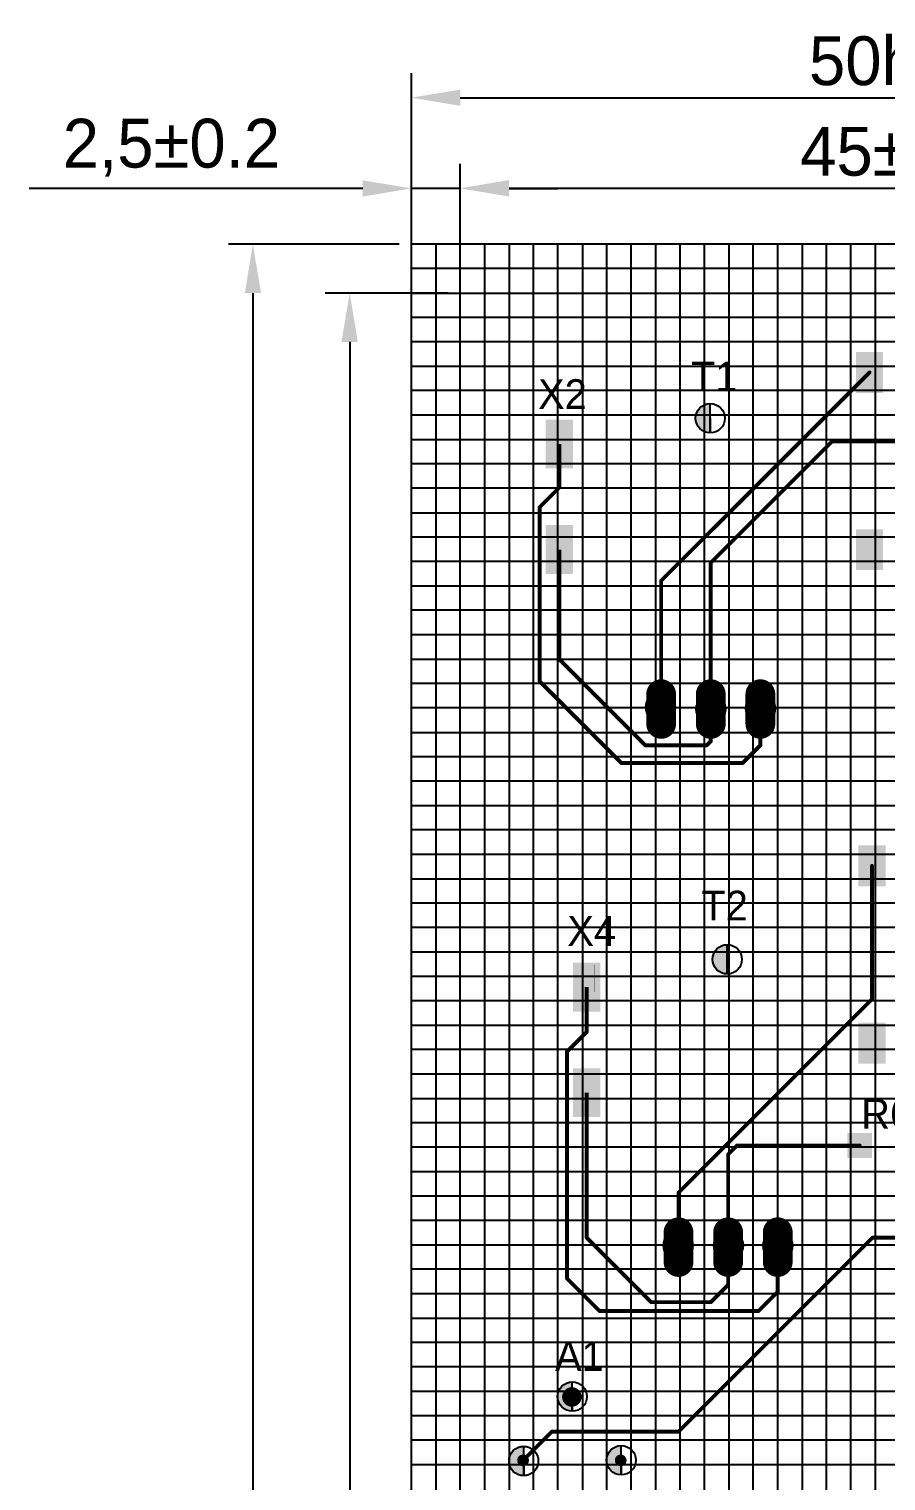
# Model space of a CAD drawing. Header units: millimetres. Extents: x 40 to 3761, y -469 to 920.
# Drawn here: x 1839.2 to 1883, y 406.4 to 480.8 of the extents above; entities that cross this region are included whole.
import ezdxf

# ---------------------------------------------------------------- set-up
doc = ezdxf.new("R2010")
doc.units = ezdxf.units.MM
doc.layers.get('Defpoints').update_dxf_attribs({"color": 5})
for name, color, linetype in [('3-размеры', 6, 'Continuous'), ('Mechanical4', 56, 'Continuous'), ('TopLayer', 1, 'Continuous'), ('TopOverlay', 2, 'Continuous'), ('Слой1', 7, 'Continuous')]:
    doc.layers.add(name, color=color, linetype=linetype)
doc.dimstyles.new('ISO-25', dxfattribs={"dimtxt": 2.5, "dimasz": 2.5, "dimexe": 1.25, "dimexo": 0.625, "dimtad": 1, "dimtxsty": 'Standard', "dimcen": 2.5, "dimadec": 0, "dimazin": 0, "dimtfac": 1, "dimtmove": 0, "dimatfit": 3, "dimfxl": 1, "dimarcsym": 0})

# ---------------------------------------------------------------- blocks, each defined once
blk = doc.blocks.new('*U36')
for p, q in [((-1.25, -75), (-1.25, 75)), ((0, -75), (0, 75)), ((1.25, 75), (1.25, -75))]:
    blk.add_line(p, q)
blk = doc.blocks.new('*U37')
at = {"color": 0, "linetype": 'ByBlock', "lineweight": -2, "transparency": 16777216}
for p in [(22.5, 0), (26.25, 0), (30, 0), (33.75, 0), (37.5, 0), (41.25, 0), (45, 0)]:
    blk.add_blockref('*U36', p, dxfattribs=at)
blk = doc.blocks.new('*U38')
for p, q in [((-25, 1.25), (25, 1.25)), ((-25, 0), (25, 0)), ((25, -1.25), (-25, -1.25))]:
    blk.add_line(p, q)
blk = doc.blocks.new('*U39')
at = {"color": 0, "linetype": 'ByBlock', "lineweight": -2, "transparency": 16777216}
for p in [(0, 0), (0, -3.75), (0, -7.5), (0, -11.25), (0, -15), (0, -18.75), (0, -22.5), (0, -26.25), (0, -30), (0, -33.75), (0, -37.5), (0, -41.25), (0, -45), (0, -48.75), (0, -52.5), (0, -56.25), (0, -60)]:
    blk.add_blockref('*U38', p, dxfattribs=at)
blk = doc.blocks.new('*D50')
at = {"layer": '3-размеры', "color": 0, "lineweight": -2, "transparency": 16777216}
for p, q in [((1858.739, 470.384), (1858.739, 478.514)), ((1908.739, 470.384), (1908.739, 478.514)), ((1861.239, 477.264), (1906.239, 477.264))]:
    blk.add_line(p, q, dxfattribs=at)
at = {"layer": '3-размеры', "color": 0, "transparency": 16777216}
for points in [[(1861.239, 477.681), (1861.239, 476.848), (1858.739, 477.264)], [(1906.239, 477.681), (1906.239, 476.848), (1908.739, 477.264)]]:
    blk.add_solid(points, dxfattribs=at)
at = {"layer": 'Defpoints', "color": 0, "transparency": 16777216}
for p in [(1908.739, 477.264), (1858.739, 469.759), (1908.739, 469.759)]:
    blk.add_point(p, dxfattribs=at)
at = {"layer": '3-размеры', "color": 0, "transparency": 16777216, "insert": (1883.739, 479.139), "char_height": 2.5, "width": 3.75, "attachment_point": 5}
blk.add_mtext('50h12', dxfattribs=at)
blk = doc.blocks.new('*D51')
at = {"layer": '3-размеры', "color": 0, "lineweight": -2, "transparency": 16777216}
for p, q in [((1861.239, 467.884), (1861.239, 473.878)), ((1906.239, 467.884), (1906.239, 473.878)), ((1863.739, 472.628), (1903.739, 472.628))]:
    blk.add_line(p, q, dxfattribs=at)
at = {"layer": '3-размеры', "color": 0, "transparency": 16777216}
for points in [[(1863.739, 473.045), (1863.739, 472.212), (1861.239, 472.628)], [(1903.739, 473.045), (1903.739, 472.212), (1906.239, 472.628)]]:
    blk.add_solid(points, dxfattribs=at)
at = {"layer": 'Defpoints', "color": 0, "transparency": 16777216}
for p in [(1906.239, 472.628), (1861.239, 467.259), (1906.239, 467.259)]:
    blk.add_point(p, dxfattribs=at)
at = {"layer": '3-размеры', "color": 0, "transparency": 16777216, "insert": (1883.739, 474.503), "char_height": 2.5, "width": 4.16667, "attachment_point": 5}
blk.add_mtext('45%%P0.2', dxfattribs=at)
blk = doc.blocks.new('*D52')
at = {"layer": '3-размеры', "color": 0, "lineweight": -2, "transparency": 16777216}
for p, q in [((1858.739, 467.884), (1858.739, 473.868)), ((1861.239, 467.884), (1861.239, 473.868)), ((1856.239, 472.618), (1839.156, 472.618)), ((1861.239, 472.618), (1858.739, 472.618)), ((1863.739, 472.618), (1866.239, 472.618))]:
    blk.add_line(p, q, dxfattribs=at)
at = {"layer": '3-размеры', "color": 0, "transparency": 16777216}
for points in [[(1856.239, 473.034), (1856.239, 472.201), (1858.739, 472.618)], [(1863.739, 473.034), (1863.739, 472.201), (1861.239, 472.618)]]:
    blk.add_solid(points, dxfattribs=at)
at = {"layer": 'Defpoints', "color": 0, "transparency": 16777216}
for p in [(1858.739, 472.618), (1858.739, 467.259), (1861.239, 467.259)]:
    blk.add_point(p, dxfattribs=at)
at = {"layer": '3-размеры', "color": 0, "transparency": 16777216, "insert": (1846.447, 474.701), "char_height": 2.5, "attachment_point": 5}
blk.add_mtext('2,5%%P0.2', dxfattribs=at)
blk = doc.blocks.new('*D54')
at = {"layer": '3-размеры', "color": 0, "lineweight": -2, "transparency": 16777216}
for p, q in [((1858.114, 469.759), (1849.368, 469.759)), ((1850.618, 467.259), (1850.618, 322.259)), ((1858.114, 319.759), (1849.368, 319.759))]:
    blk.add_line(p, q, dxfattribs=at)
at = {"layer": '3-размеры', "color": 0, "transparency": 16777216}
for points in [[(1850.201, 467.259), (1851.034, 467.259), (1850.618, 469.759)], [(1850.201, 322.259), (1851.034, 322.259), (1850.618, 319.759)]]:
    blk.add_solid(points, dxfattribs=at)
at = {"layer": 'Defpoints', "color": 0, "transparency": 16777216}
for p in [(1858.739, 469.759), (1850.618, 319.759), (1858.739, 319.759)]:
    blk.add_point(p, dxfattribs=at)
at = {"layer": '3-размеры', "color": 0, "transparency": 16777216, "insert": (1848.743, 394.759), "char_height": 2.5, "attachment_point": 5, "rotation": 90}
blk.add_mtext('150h12', dxfattribs=at)
blk = doc.blocks.new('*D48')
at = {"layer": '3-размеры', "color": 0, "lineweight": -2, "transparency": 16777216}
for p, q in [((1860.614, 467.259), (1854.323, 467.259)), ((1855.573, 464.759), (1855.573, 324.776)), ((1860.616, 322.276), (1854.323, 322.276))]:
    blk.add_line(p, q, dxfattribs=at)
at = {"layer": '3-размеры', "color": 0, "transparency": 16777216}
for points in [[(1855.156, 464.759), (1855.99, 464.759), (1855.573, 467.259)], [(1855.156, 324.776), (1855.99, 324.776), (1855.573, 322.276)]]:
    blk.add_solid(points, dxfattribs=at)
at = {"layer": 'Defpoints', "color": 0, "transparency": 16777216}
for p in [(1861.239, 467.259), (1855.573, 322.276), (1861.241, 322.276)]:
    blk.add_point(p, dxfattribs=at)
at = {"layer": '3-размеры', "color": 0, "transparency": 16777216, "insert": (1853.698, 394.768), "char_height": 2.5, "attachment_point": 5, "rotation": 90}
blk.add_mtext('145%%P0.2', dxfattribs=at)

msp = doc.modelspace()

# ---------------------------------------------------------------- hatches: boundary and pattern name
h = msp.add_hatch(color=256)
h.dxf.hatch_style = 1
h.paths.add_polyline_path([(1874.034, 461.594, 0.414214), (1873.284, 460.844, 0.414214), (1874.034, 460.094), (1874.034, 460.844)])
h = msp.add_hatch(color=256)
h.dxf.hatch_style = 1
h.paths.add_polyline_path([(1871.485, 446.792, 0.414214), (1870.735, 446.042, 0.414214), (1871.485, 445.292), (1871.485, 446.042)])
h = msp.add_hatch(color=256)
h.dxf.hatch_style = 1
h.paths.add_polyline_path([(1874.067, 446.691, 0.414214), (1873.317, 445.941, 0.414214), (1874.067, 445.191), (1874.067, 445.941)])
h = msp.add_hatch(color=256)
h.dxf.hatch_style = 1
h.paths.add_polyline_path([(1876.616, 446.725, 0.414214), (1875.866, 445.975, 0.414214), (1876.616, 445.225), (1876.616, 445.975)])
h = msp.add_hatch(color=256)
h.dxf.hatch_style = 1
h.paths.add_polyline_path([(1874.907, 433.883, 0.414214), (1874.157, 433.133, 0.414214), (1874.907, 432.383), (1874.907, 433.133)])
h = msp.add_hatch(color=256)
h.dxf.hatch_style = 1
h.paths.add_polyline_path([(1872.392, 419.23, 0.414214), (1871.642, 418.48, 0.414214), (1872.392, 417.73), (1872.392, 418.48)])
h = msp.add_hatch(color=256)
h.dxf.hatch_style = 1
h.paths.add_polyline_path([(1874.965, 419.23, 0.414214), (1874.215, 418.48, 0.414214), (1874.965, 417.73), (1874.965, 418.48)])
h = msp.add_hatch(color=256)
h.dxf.hatch_style = 1
h.paths.add_polyline_path([(1877.502, 419.217, 0.414214), (1876.752, 418.467, 0.414214), (1877.502, 417.717), (1877.502, 418.467)])
h = msp.add_hatch(color=256)
h.dxf.hatch_style = 1
h.paths.add_polyline_path([(1866.973, 411.488, 0.414214), (1866.223, 410.738, 0.414214), (1866.973, 409.988), (1866.973, 410.738)])
h = msp.add_hatch(color=256)
h.dxf.hatch_style = 1
h.paths.add_polyline_path([(1864.483, 408.189, 0.414214), (1863.733, 407.439, 0.414214), (1864.483, 406.689), (1864.483, 407.439)])
h = msp.add_hatch(color=256)
h.dxf.hatch_style = 1
h.paths.add_polyline_path([(1869.481, 408.227, 0.414214), (1868.731, 407.477, 0.414214), (1869.481, 406.727), (1869.481, 407.477)])

# ---------------------------------------------------------------- linework, layer by layer
msp.add_line((1858.739, 319.759), (1858.739, 469.759))
at = {"layer": 'Mechanical4'}
for points in [[(1877.111, 460.938, -1), (1877.111, 460.938, -1)], [(1877.111, 460.938, -1), (1877.111, 460.938, -1)], [(1877.111, 460.938, -1), (1877.111, 460.938, -1)], [(1877.111, 460.938, -1), (1877.111, 460.938, -1)], [(1878, 433.379, -1), (1878, 433.379, -1)], [(1878, 433.379, -1), (1878, 433.379, -1)], [(1878, 433.379, -1), (1878, 433.379, -1)], [(1878, 433.379, -1), (1878, 433.379, -1)]]:
    msp.add_lwpolyline(points, format="xyb", close=True, dxfattribs=at)
at = {"layer": 'Mechanical4', "const_width": 0.01}
for points in [[(1865.916, 453.262), (1865.916, 454.076)], [(1865.916, 453.262), (1865.916, 454.076)], [(1866.716, 453.272), (1866.716, 454.076)], [(1866.716, 453.272), (1866.716, 454.076)], [(1867.313, 431.459), (1867.313, 432.859)], [(1867.313, 431.459), (1867.313, 432.859)], [(1868.113, 431.459), (1868.113, 432.859)], [(1868.113, 431.459), (1868.113, 432.859)], [(1868.113, 432.759), (1867.313, 432.759)], [(1868.113, 432.759), (1867.313, 432.759)]]:
    msp.add_lwpolyline(points, dxfattribs=at)
at = {"layer": 'Mechanical4', "const_width": 0.005}
for points in [[(1867.316, 432.859, -1), (1867.311, 432.859, -1)], [(1867.316, 432.859, -1), (1867.311, 432.859, -1)], [(1868.116, 432.859, -1), (1868.111, 432.859, -1)], [(1868.116, 432.859, -1), (1868.111, 432.859, -1)], [(1867.316, 432.759, -1), (1867.311, 432.759, -1)], [(1867.316, 432.759, -1), (1867.311, 432.759, -1)], [(1868.116, 432.759, -1), (1868.111, 432.759, -1)], [(1868.116, 432.759, -1), (1868.111, 432.759, -1)]]:
    msp.add_lwpolyline(points, format="xyb", close=True, dxfattribs=at)
at = {"layer": 'TopLayer'}
for points, const_width in [([(1882.191, 463.192), (1871.523, 452.524)], 0.2), ([(1866.316, 457.306), (1866.316, 459.522)], 0.2), ([(1880.286, 459.668), (1874.063, 453.445)], 0.2), ([(1890.7, 459.668), (1880.286, 459.668)], 0.2), ([(1866.316, 457.306), (1865.3, 456.29)], 0.2), ([(1865.3, 447.375), (1865.3, 456.29)], 0.2), ([(1866.316, 448.492), (1866.316, 454.122)], 0.2), ([(1874.063, 445.952), (1874.063, 453.445)], 0.2), ([(1871.523, 445.952), (1871.523, 452.524)], 0.2), ([(1870.711, 444.098), (1866.316, 448.492)], 0.2), ([(1869.491, 443.184), (1865.3, 447.375)], 0.2), ([(1871.523, 446.714), (1871.523, 445.19)], 1.524), ([(1874.063, 446.714), (1874.063, 445.19)], 1.524), ([(1876.603, 446.714), (1876.603, 445.19)], 1.524), ([(1874.063, 444.301), (1874.063, 445.952)], 0.2), ([(1876.603, 444.098), (1876.603, 445.952)], 0.2), ([(1873.86, 444.098), (1870.711, 444.098)], 0.2), ([(1874.063, 444.301), (1873.86, 444.098)], 0.2), ([(1876.603, 444.098), (1875.689, 443.184)], 0.2), ([(1875.689, 443.184), (1869.491, 443.184)], 0.2), ([(1882.318, 431.093), (1882.318, 437.919)], 0.2), ([(1867.713, 429.417), (1867.713, 431.709)], 0.2), ([(1882.318, 431.093), (1872.412, 421.187)], 0.2), ([(1867.713, 429.417), (1866.697, 428.401)], 0.2), ([(1866.697, 416.793), (1866.697, 428.401)], 0.2), ([(1867.713, 418.876), (1867.713, 426.309)], 0.2), ([(1875.41, 423.6), (1874.952, 423.143)], 0.2), ([(1874.952, 418.393), (1874.952, 423.143)], 0.2), ([(1881.683, 423.6), (1875.41, 423.6)], 0.2), ([(1872.412, 418.393), (1872.412, 421.187)], 0.2), ([(1872.412, 419.155), (1872.412, 417.631)], 1.524), ([(1874.952, 419.155), (1874.952, 417.631)], 1.524), ([(1877.492, 419.155), (1877.492, 417.631)], 1.524), ([(1871.015, 415.574), (1867.713, 418.876)], 0.2), ([(1882.344, 418.876), (1872.412, 408.944)], 0.2), ([(1888.059, 418.876), (1882.344, 418.876)], 0.2), ([(1874.952, 416.463), (1874.952, 418.393)], 0.2), ([(1877.492, 416.107), (1877.492, 418.393)], 0.2), ([(1868.374, 415.117), (1866.697, 416.793)], 0.2), ([(1874.952, 416.463), (1874.063, 415.574)], 0.2), ([(1877.492, 416.107), (1876.502, 415.117)], 0.2), ([(1876.502, 415.117), (1868.374, 415.117)], 0.2), ([(1874.063, 415.574), (1871.015, 415.574)], 0.2), ([(1865.924, 408.944), (1864.451, 407.471)], 0.2), ([(1872.412, 408.944), (1865.924, 408.944)], 0.2)]:
    msp.add_lwpolyline(points, dxfattribs=dict(at, const_width=const_width))
for points, const_width in [([(1882.241, 463.192, -1), (1882.141, 463.192, -1)], 0.1), ([(1880.336, 459.668, -1), (1880.236, 459.668, -1)], 0.1), ([(1880.336, 459.668, -1), (1880.236, 459.668, -1)], 0.1), ([(1866.366, 457.306, -1), (1866.266, 457.306, -1)], 0.1), ([(1866.366, 457.306, -1), (1866.266, 457.306, -1)], 0.1), ([(1865.35, 456.29, -1), (1865.25, 456.29, -1)], 0.1), ([(1865.35, 456.29, -1), (1865.25, 456.29, -1)], 0.1), ([(1874.113, 453.445, -1), (1874.013, 453.445, -1)], 0.1), ([(1874.113, 453.445, -1), (1874.013, 453.445, -1)], 0.1), ([(1871.573, 452.524, -1), (1871.473, 452.524, -1)], 0.1), ([(1871.573, 452.524, -1), (1871.473, 452.524, -1)], 0.1), ([(1866.366, 448.492, -1), (1866.266, 448.492, -1)], 0.1), ([(1866.366, 448.492, -1), (1866.266, 448.492, -1)], 0.1), ([(1865.35, 447.375, -1), (1865.25, 447.375, -1)], 0.1), ([(1865.35, 447.375, -1), (1865.25, 447.375, -1)], 0.1), ([(1871.904, 446.714, -1), (1871.142, 446.714, -1)], 0.762), ([(1874.444, 446.714, -1), (1873.682, 446.714, -1)], 0.762), ([(1876.984, 446.714, -1), (1876.222, 446.714, -1)], 0.762), ([(1871.904, 445.19, -1), (1871.142, 445.19, -1)], 0.762), ([(1874.444, 445.19, -1), (1873.682, 445.19, -1)], 0.762), ([(1876.984, 445.19, -1), (1876.222, 445.19, -1)], 0.762), ([(1876.653, 445.952, -1), (1876.553, 445.952, -1)], 0.1), ([(1870.761, 444.098, -1), (1870.661, 444.098, -1)], 0.1), ([(1870.761, 444.098, -1), (1870.661, 444.098, -1)], 0.1), ([(1873.91, 444.098, -1), (1873.81, 444.098, -1)], 0.1), ([(1873.91, 444.098, -1), (1873.81, 444.098, -1)], 0.1), ([(1874.113, 444.301, -1), (1874.013, 444.301, -1)], 0.1), ([(1874.113, 444.301, -1), (1874.013, 444.301, -1)], 0.1), ([(1876.653, 444.098, -1), (1876.553, 444.098, -1)], 0.1), ([(1876.653, 444.098, -1), (1876.553, 444.098, -1)], 0.1), ([(1869.541, 443.184, -1), (1869.441, 443.184, -1)], 0.1), ([(1869.541, 443.184, -1), (1869.441, 443.184, -1)], 0.1), ([(1875.739, 443.184, -1), (1875.639, 443.184, -1)], 0.1), ([(1875.739, 443.184, -1), (1875.639, 443.184, -1)], 0.1), ([(1882.368, 437.919, -1), (1882.268, 437.919, -1)], 0.1), ([(1882.368, 431.093, -1), (1882.268, 431.093, -1)], 0.1), ([(1882.368, 431.093, -1), (1882.268, 431.093, -1)], 0.1), ([(1867.763, 429.417, -1), (1867.663, 429.417, -1)], 0.1), ([(1867.763, 429.417, -1), (1867.663, 429.417, -1)], 0.1), ([(1866.747, 428.401, -1), (1866.647, 428.401, -1)], 0.1), ([(1866.747, 428.401, -1), (1866.647, 428.401, -1)], 0.1), ([(1875.002, 423.143, -1), (1874.902, 423.143, -1)], 0.1), ([(1875.002, 423.143, -1), (1874.902, 423.143, -1)], 0.1), ([(1875.46, 423.6, -1), (1875.36, 423.6, -1)], 0.1), ([(1875.46, 423.6, -1), (1875.36, 423.6, -1)], 0.1), ([(1881.733, 423.6, -1), (1881.633, 423.6, -1)], 0.1), ([(1872.462, 421.187, -1), (1872.362, 421.187, -1)], 0.1), ([(1872.462, 421.187, -1), (1872.362, 421.187, -1)], 0.1), ([(1872.793, 419.155, -1), (1872.031, 419.155, -1)], 0.762), ([(1875.333, 419.155, -1), (1874.571, 419.155, -1)], 0.762), ([(1877.873, 419.155, -1), (1877.111, 419.155, -1)], 0.762), ([(1867.763, 418.876, -1), (1867.663, 418.876, -1)], 0.1), ([(1867.763, 418.876, -1), (1867.663, 418.876, -1)], 0.1), ([(1882.394, 418.876, -1), (1882.294, 418.876, -1)], 0.1), ([(1882.394, 418.876, -1), (1882.294, 418.876, -1)], 0.1), ([(1872.793, 417.631, -1), (1872.031, 417.631, -1)], 0.762), ([(1875.333, 417.631, -1), (1874.571, 417.631, -1)], 0.762), ([(1877.873, 417.631, -1), (1877.111, 417.631, -1)], 0.762), ([(1866.747, 416.793, -1), (1866.647, 416.793, -1)], 0.1), ([(1866.747, 416.793, -1), (1866.647, 416.793, -1)], 0.1), ([(1875.002, 416.463, -1), (1874.902, 416.463, -1)], 0.1), ([(1875.002, 416.463, -1), (1874.902, 416.463, -1)], 0.1), ([(1877.542, 416.107, -1), (1877.442, 416.107, -1)], 0.1), ([(1877.542, 416.107, -1), (1877.442, 416.107, -1)], 0.1), ([(1868.424, 415.117, -1), (1868.324, 415.117, -1)], 0.1), ([(1868.424, 415.117, -1), (1868.324, 415.117, -1)], 0.1), ([(1871.065, 415.574, -1), (1870.965, 415.574, -1)], 0.1), ([(1871.065, 415.574, -1), (1870.965, 415.574, -1)], 0.1), ([(1874.113, 415.574, -1), (1874.013, 415.574, -1)], 0.1), ([(1874.113, 415.574, -1), (1874.013, 415.574, -1)], 0.1), ([(1876.552, 415.117, -1), (1876.452, 415.117, -1)], 0.1), ([(1876.552, 415.117, -1), (1876.452, 415.117, -1)], 0.1), ([(1867.201, 410.721, -1), (1866.701, 410.721, -1)], 0.5), ([(1865.974, 408.944, -1), (1865.874, 408.944, -1)], 0.1), ([(1865.974, 408.944, -1), (1865.874, 408.944, -1)], 0.1), ([(1872.462, 408.944, -1), (1872.362, 408.944, -1)], 0.1), ([(1872.462, 408.944, -1), (1872.362, 408.944, -1)], 0.1), ([(1864.601, 407.471, -1), (1864.301, 407.471, -1)], 0.3), ([(1864.501, 407.471, -1), (1864.401, 407.471, -1)], 0.1), ([(1869.601, 407.471, -1), (1869.301, 407.471, -1)], 0.3)]:
    msp.add_lwpolyline(points, format="xyb", close=True, dxfattribs=dict(at, const_width=const_width))
for points in [[(1881.496, 462.147), (1881.496, 464.237), (1882.886, 462.147), (1882.886, 464.237)], [(1865.616, 458.272), (1865.616, 460.772), (1867.016, 458.272), (1867.016, 460.772)], [(1865.616, 452.872), (1865.616, 455.372), (1867.016, 452.872), (1867.016, 455.372)], [(1881.496, 453.067), (1881.496, 455.157), (1882.886, 453.067), (1882.886, 455.157)], [(1881.623, 436.874), (1881.623, 438.964), (1883.013, 436.874), (1883.013, 438.964)], [(1867.013, 430.459), (1867.013, 432.959), (1868.413, 430.459), (1868.413, 432.959)], [(1881.623, 427.794), (1881.623, 429.884), (1883.013, 427.794), (1883.013, 429.884)], [(1867.013, 425.059), (1867.013, 427.559), (1868.413, 425.059), (1868.413, 427.559)], [(1882.313, 422.965), (1881.053, 422.965), (1882.313, 424.235), (1881.053, 424.235)]]:
    msp.add_solid(points, dxfattribs=at)
at = {"layer": 'Слой1'}
for p, q in [((1874.034, 460.094), (1874.034, 461.594)), ((1874.034, 460.844), (1874.034, 460.094)), ((1871.485, 445.292), (1871.485, 446.792)), ((1874.067, 445.191), (1874.067, 446.691)), ((1876.616, 445.225), (1876.616, 446.725)), ((1871.485, 446.042), (1871.485, 445.292)), ((1874.067, 445.941), (1874.067, 445.191)), ((1876.616, 445.975), (1876.616, 445.225)), ((1874.907, 432.383), (1874.907, 433.883)), ((1874.907, 433.133), (1874.907, 432.383)), ((1872.392, 417.73), (1872.392, 419.23)), ((1874.965, 417.73), (1874.965, 419.23)), ((1877.502, 417.717), (1877.502, 419.217)), ((1872.392, 418.48), (1872.392, 417.73)), ((1874.965, 418.48), (1874.965, 417.73)), ((1877.502, 418.467), (1877.502, 417.717)), ((1866.973, 409.988), (1866.973, 411.488)), ((1866.973, 410.738), (1866.973, 409.988)), ((1864.483, 406.689), (1864.483, 408.189)), ((1869.481, 406.727), (1869.481, 408.227)), ((1864.483, 407.439), (1864.483, 406.689)), ((1869.481, 407.477), (1869.481, 406.727))]:
    msp.add_line(p, q, dxfattribs=at)
for centre in [(1874.034, 460.844), (1871.485, 446.042), (1874.067, 445.941), (1876.616, 445.975), (1874.907, 433.133), (1872.392, 418.48), (1874.965, 418.48), (1877.502, 418.467), (1866.973, 410.738), (1864.483, 407.439), (1869.481, 407.477)]:
    msp.add_circle(centre, 0.75, dxfattribs=at)

# ---------------------------------------------------------------- block references
at = {"xscale": -1}
for name, p in [('*U37', (1906.239, 394.759)), ('*U39', (1883.739, 468.509))]:
    msp.add_blockref(name, p, dxfattribs=at)

# ---------------------------------------------------------------- texts
at = {"layer": 'TopOverlay'}
for s, p in [('T1', (1873.048, 462.221)), ('X2', (1865.222, 461.32)), ('T2', (1873.581, 435.124)), ('X4', (1866.72, 433.824)), ('R6', (1881.767, 424.468)), ('A1', (1866.091, 412.05))]:
    msp.add_text(s, height=1.524, dxfattribs=at).set_placement(p)

# ---------------------------------------------------------------- dimensions: what is measured, and where the dimension line sits
at = {"layer": '3-размеры'}
for base, p1, p2, text, picture, middle in [((1908.739, 477.264), (1858.739, 469.759), (1908.739, 469.759), '<>h12', '*D50', (1883.739, 479.139)), ((1858.739, 472.618), (1861.239, 467.259), (1858.739, 467.259), '<>%%P0.2', '*D52', (1846.447, 474.701)), ((1906.239, 472.628), (1861.239, 467.259), (1906.239, 467.259), '<>%%P0.2', '*D51', (1883.739, 474.503))]:
    dim = msp.add_linear_dim(base=base, p1=p1, p2=p2, text=text, dimstyle='ISO-25', dxfattribs=at)
    dim.commit()
    dim.dimension.update_dxf_attribs({"geometry": picture, "text_midpoint": middle})
for base, p1, p2, text, picture, middle in [((1850.618, 319.759), (1858.739, 469.759), (1858.739, 319.759), '<>h12', '*D54', (1848.743, 394.759)), ((1855.573, 322.276), (1861.239, 467.259), (1861.241, 322.276), '145%%P0.2', '*D48', (1853.698, 394.768))]:
    dim = msp.add_linear_dim(base=base, p1=p1, p2=p2, angle=90, text=text, dimstyle='ISO-25', dxfattribs=at)
    dim.commit()
    dim.dimension.update_dxf_attribs({"geometry": picture, "text_midpoint": middle})

doc.saveas('drawing.dxf')
